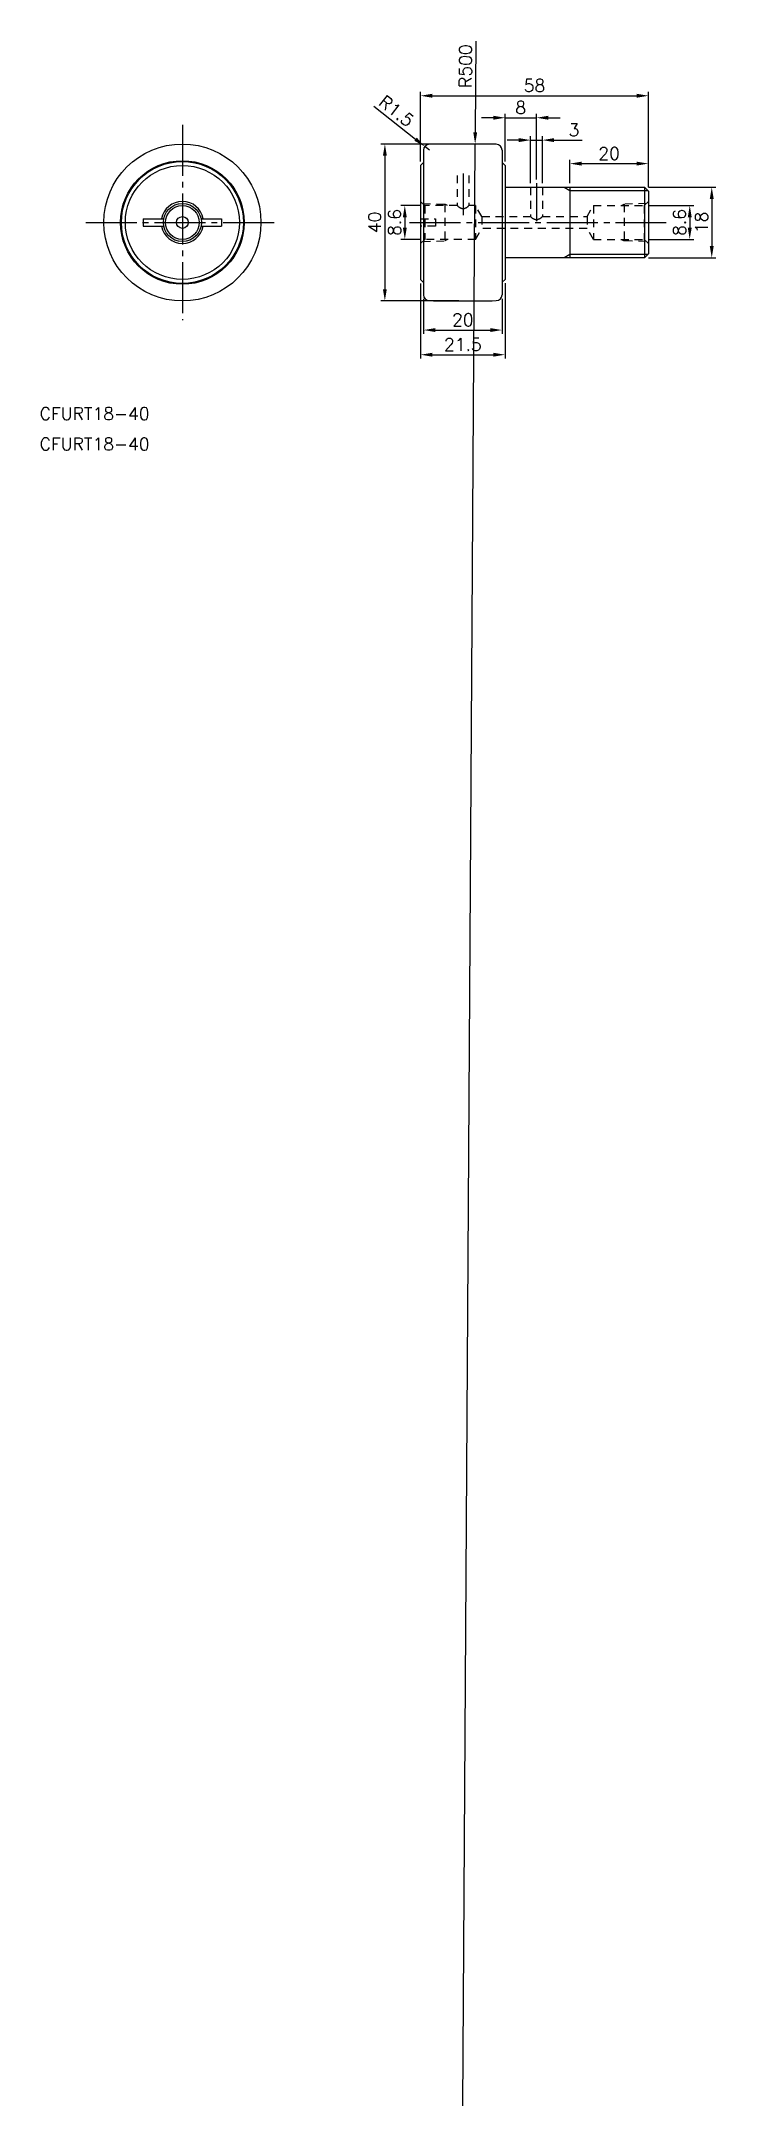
# Model space of a CAD drawing. Extents: x -38 to 134, y 467 to 994.
import ezdxf

# ---------------------------------------------------------------- set-up
doc = ezdxf.new("R2010")
doc.units = 0
doc.header["$MEASUREMENT"] = 0
doc.linetypes.add('CENTER', pattern=[17.5, 13, -1.5, 1.5, -1.5])
doc.linetypes.add('DASHED', pattern=[3.5, 2, -1.5])
doc.layers.get('0').update_dxf_attribs({"linetype": 'CONTINUOUS'})
doc.layers.add('CENTER', color=1, linetype='CENTER')
doc.layers.add('SIZE', color=7, linetype='CONTINUOUS')
doc.styles.get("Standard").update_dxf_attribs({"font": 'txt.shx', "bigfont": '@extfont2.shx'})
doc.dimstyles.new('MISUMI', dxfattribs={"dimtxt": 3.2, "dimasz": 3, "dimexe": 1, "dimexo": 1, "dimgap": 1, "dimtad": 1, "dimdsep": 46, "dimtxsty": 'STANDARD', "dimcen": 0, "dimadec": 0, "dimazin": 0, "dimtfac": 0.6, "dimtix": 1, "dimtmove": 2, "dimatfit": 3, "dimfxl": 1, "dimtvp": 1, "dimtolj": 1, "dimarcsym": 0})

# ---------------------------------------------------------------- blocks, each defined once
blk = doc.blocks.new('*D10')
at = {"layer": 'SIZE', "color": 0, "linetype": 'Continuous', "lineweight": -2}
for p, q in [((68.41, 967.42), (48.56, 967.42)), ((49.56, 964.42), (49.56, 930.42)), ((68.41, 927.42), (48.56, 927.42))]:
    blk.add_line(p, q, dxfattribs=at)
at = {"layer": 'SIZE', "color": 0, "linetype": 'Continuous'}
for points in [[(49.06, 964.42), (50.06, 964.42), (49.56, 967.42)], [(49.06, 930.42), (50.06, 930.42), (49.56, 927.42)]]:
    blk.add_solid(points, dxfattribs=at)
at = {"layer": 'SIZE', "color": 0, "linetype": 'Continuous', "insert": (46.96, 947.42), "char_height": 3.2, "attachment_point": 5, "rotation": 90}
blk.add_mtext('\\A1;40', dxfattribs=at)
blk = doc.blocks.new('*D11')
at = {"layer": 'SIZE', "color": 0, "linetype": 'Continuous', "lineweight": -2}
for p, q in [((58.72, 951.72), (53.64, 951.72)), ((54.64, 948.72), (54.64, 946.12)), ((58.72, 943.12), (53.64, 943.12))]:
    blk.add_line(p, q, dxfattribs=at)
at = {"layer": 'SIZE', "color": 0, "linetype": 'Continuous'}
for points in [[(54.14, 948.72), (55.14, 948.72), (54.64, 951.72)], [(54.14, 946.12), (55.14, 946.12), (54.64, 943.12)]]:
    blk.add_solid(points, dxfattribs=at)
at = {"layer": 'SIZE', "color": 0, "linetype": 'Continuous', "insert": (52.04, 947.42), "char_height": 3.2, "attachment_point": 5, "rotation": 90}
blk.add_mtext('\\A1;8.6', dxfattribs=at)
blk = doc.blocks.new('*D12')
at = {"layer": 'SIZE', "color": 0, "linetype": 'Continuous', "lineweight": -2}
for p, q in [((59.41, 927.92), (59.41, 919)), ((79.41, 927.92), (79.41, 919)), ((62.41, 920), (76.41, 920))]:
    blk.add_line(p, q, dxfattribs=at)
at = {"layer": 'SIZE', "color": 0, "linetype": 'Continuous'}
for points in [[(62.41, 920.5), (62.41, 919.5), (59.41, 920)], [(76.41, 920.5), (76.41, 919.5), (79.41, 920)]]:
    blk.add_solid(points, dxfattribs=at)
at = {"layer": 'SIZE', "color": 0, "linetype": 'Continuous', "insert": (69.41, 922.6), "char_height": 3.2, "attachment_point": 5}
blk.add_mtext('\\A1;20', dxfattribs=at)
blk = doc.blocks.new('*D13')
at = {"layer": 'SIZE', "color": 0, "linetype": 'Continuous', "lineweight": -2}
for p, q in [((58.66, 931.89), (58.66, 912.71)), ((80.16, 931.92), (80.16, 912.71)), ((61.66, 913.71), (77.16, 913.71))]:
    blk.add_line(p, q, dxfattribs=at)
at = {"layer": 'SIZE', "color": 0, "linetype": 'Continuous'}
for points in [[(61.66, 914.21), (61.66, 913.21), (58.66, 913.71)], [(77.16, 914.21), (77.16, 913.21), (80.16, 913.71)]]:
    blk.add_solid(points, dxfattribs=at)
at = {"layer": 'SIZE', "color": 0, "linetype": 'Continuous', "insert": (69.41, 916.31), "char_height": 3.2, "attachment_point": 5}
blk.add_mtext('\\A1;21.5', dxfattribs=at)
blk = doc.blocks.new('*D14')
at = {"layer": 'SIZE', "color": 0, "linetype": 'Continuous', "lineweight": -2}
for p, q in [((116.66, 956.42), (133.79, 956.42)), ((132.79, 953.42), (132.79, 941.42)), ((116.66, 938.42), (133.79, 938.42))]:
    blk.add_line(p, q, dxfattribs=at)
at = {"layer": 'SIZE', "color": 0, "linetype": 'Continuous'}
for points in [[(132.29, 953.42), (133.29, 953.42), (132.79, 956.42)], [(132.29, 941.42), (133.29, 941.42), (132.79, 938.42)]]:
    blk.add_solid(points, dxfattribs=at)
at = {"layer": 'SIZE', "color": 0, "linetype": 'Continuous', "insert": (130.19, 947.42), "char_height": 3.2, "attachment_point": 5, "rotation": 90}
blk.add_mtext('\\A1;18', dxfattribs=at)
blk = doc.blocks.new('*D15')
at = {"layer": 'SIZE', "color": 0, "linetype": 'Continuous', "lineweight": -2}
for p, q in [((96.66, 957.42), (96.66, 963.42)), ((116.66, 956.42), (116.66, 963.42)), ((99.66, 962.42), (113.66, 962.42))]:
    blk.add_line(p, q, dxfattribs=at)
at = {"layer": 'SIZE', "color": 0, "linetype": 'Continuous'}
for points in [[(99.66, 962.92), (99.66, 961.92), (96.66, 962.42)], [(113.66, 962.92), (113.66, 961.92), (116.66, 962.42)]]:
    blk.add_solid(points, dxfattribs=at)
at = {"layer": 'SIZE', "color": 0, "linetype": 'Continuous', "insert": (106.66, 965.02), "char_height": 3.2, "attachment_point": 5}
blk.add_mtext('\\A1;20', dxfattribs=at)
blk = doc.blocks.new('*D16')
at = {"layer": 'SIZE', "color": 0, "linetype": 'Continuous', "lineweight": -2}
for p, q in [((58.66, 962.94), (58.66, 980.72)), ((61.66, 979.72), (113.66, 979.72)), ((116.66, 956.42), (116.66, 980.72))]:
    blk.add_line(p, q, dxfattribs=at)
at = {"layer": 'SIZE', "color": 0, "linetype": 'Continuous'}
for points in [[(61.66, 980.22), (61.66, 979.22), (58.66, 979.72)], [(113.66, 980.22), (113.66, 979.22), (116.66, 979.72)]]:
    blk.add_solid(points, dxfattribs=at)
at = {"layer": 'SIZE', "color": 0, "linetype": 'Continuous', "insert": (87.66, 982.32), "char_height": 3.2, "attachment_point": 5}
blk.add_mtext('\\A1;58', dxfattribs=at)
blk = doc.blocks.new('*D17')
at = {"layer": 'SIZE', "color": 0, "linetype": 'Continuous', "lineweight": -2}
for p, q in [((77.16, 974.11), (74.16, 974.11)), ((80.16, 962.92), (80.16, 975.11)), ((80.16, 974.11), (88.16, 974.11)), ((88.16, 958.4), (88.16, 975.11)), ((91.16, 974.11), (94.16, 974.11))]:
    blk.add_line(p, q, dxfattribs=at)
at = {"layer": 'SIZE', "color": 0, "linetype": 'Continuous'}
for points in [[(77.16, 974.61), (77.16, 973.61), (80.16, 974.11)], [(91.16, 974.61), (91.16, 973.61), (88.16, 974.11)]]:
    blk.add_solid(points, dxfattribs=at)
at = {"layer": 'SIZE', "color": 0, "linetype": 'Continuous', "insert": (84.16, 976.71), "char_height": 3.2, "attachment_point": 5}
blk.add_mtext('\\A1;8', dxfattribs=at)
blk = doc.blocks.new('*D18')
at = {"layer": 'SIZE', "color": 0, "linetype": 'Continuous', "lineweight": -2}
for p, q in [((83.66, 968.41), (80.66, 968.41)), ((86.66, 957.42), (86.66, 969.41)), ((86.66, 968.41), (89.66, 968.41)), ((89.66, 957.42), (89.66, 969.41)), ((92.66, 968.41), (99.79, 968.41))]:
    blk.add_line(p, q, dxfattribs=at)
at = {"layer": 'SIZE', "color": 0, "linetype": 'Continuous'}
for points in [[(83.66, 968.91), (83.66, 967.91), (86.66, 968.41)], [(92.66, 968.91), (92.66, 967.91), (89.66, 968.41)]]:
    blk.add_solid(points, dxfattribs=at)
at = {"layer": 'SIZE', "color": 0, "linetype": 'Continuous', "insert": (97.72, 971.01), "char_height": 3.2, "attachment_point": 5}
blk.add_mtext('\\A1;3', dxfattribs=at)
blk = doc.blocks.new('*D19')
at = {"layer": 'SIZE', "color": 0, "linetype": 'Continuous', "lineweight": -2}
for p, q in [((116.59, 951.72), (128.19, 951.72)), ((127.19, 948.72), (127.19, 946.12)), ((116.59, 943.12), (128.19, 943.12))]:
    blk.add_line(p, q, dxfattribs=at)
at = {"layer": 'SIZE', "color": 0, "linetype": 'Continuous'}
for points in [[(126.69, 948.72), (127.69, 948.72), (127.19, 951.72)], [(126.69, 946.12), (127.69, 946.12), (127.19, 943.12)]]:
    blk.add_solid(points, dxfattribs=at)
at = {"layer": 'SIZE', "color": 0, "linetype": 'Continuous', "insert": (124.59, 947.42), "char_height": 3.2, "attachment_point": 5, "rotation": 90}
blk.add_mtext('\\A1;8.6', dxfattribs=at)
blk = doc.blocks.new('*D22')
at = {"layer": 'SIZE', "color": 0, "linetype": 'Continuous', "lineweight": -2}
for p, q in [((46.77, 977.04), (57.38, 968.64)), ((60.91, 965.85), (59.73, 966.78))]:
    blk.add_line(p, q, dxfattribs=at)
at = {"layer": 'SIZE', "color": 0, "linetype": 'Continuous'}
blk.add_solid([(57.69, 969.03), (57.07, 968.25), (59.73, 966.78)], dxfattribs=at)
at = {"layer": 'SIZE', "color": 0, "linetype": 'Continuous', "insert": (52.51, 975.81), "char_height": 3.2, "attachment_point": 5, "rotation": 321.6309}
blk.add_mtext('\\A1;R1.5', dxfattribs=at)
blk = doc.blocks.new('*D23')
at = {"layer": 'SIZE', "color": 0, "linetype": 'Continuous', "lineweight": -2}
for p, q in [((72.72, 993.6), (72.57, 970.41)), ((69.41, 467.42), (72.55, 967.41))]:
    blk.add_line(p, q, dxfattribs=at)
at = {"layer": 'SIZE', "color": 0, "linetype": 'Continuous'}
blk.add_solid([(72.07, 970.41), (73.07, 970.4), (72.55, 967.41)], dxfattribs=at)
at = {"layer": 'SIZE', "color": 0, "linetype": 'Continuous', "insert": (70.08, 987.28), "char_height": 3.2, "attachment_point": 5, "rotation": 89.6392}
blk.add_mtext('\\A1;R500', dxfattribs=at)

msp = doc.modelspace()

# ---------------------------------------------------------------- linework, layer by layer
at = {"color": 7, "linetype": 'Continuous'}
for p, q in [((59.40562, 965.8453), (59.40562, 928.99024)), ((79.40562, 965.8453), (79.40562, 928.99024)), ((58.65562, 961.94276), (58.65562, 932.89278)), ((58.65564, 961.94277), (59.40562, 962.69275)), ((79.40562, 962.66776), (80.15562, 961.91776)), ((80.15562, 961.91777), (80.15562, 932.91775)), ((80.15562, 956.41777), (115.65562, 956.41777)), ((96.65562, 956.41777), (96.65562, 938.41777)), ((115.65562, 956.41778), (116.65562, 955.41778)), ((115.65562, 956.41777), (115.65562, 938.41777)), ((116.65562, 955.41775), (116.65562, 939.41775)), ((-11.99643, 948.31776), (-11.99643, 946.51778)), ((-11.99643, 948.31776), (-6.76003, 948.31776)), ((2.76717, 948.31776), (8.00357, 948.31776)), ((8.00357, 948.31776), (8.00357, 946.51778)), ((-11.99643, 946.51778), (-6.76003, 946.51778)), ((2.76717, 946.51778), (8.00357, 946.51778)), ((115.65562, 938.41777), (80.15562, 938.41777)), ((116.65564, 939.41776), (115.65564, 938.41776)), ((59.40563, 932.14277), (58.65564, 932.89276)), ((58.65564, 932.89276), (59.40562, 932.14278)), ((79.40562, 932.16778), (80.15562, 932.91777)), ((79.40563, 932.16776), (80.15564, 932.91776))]:
    msp.add_line(p, q, dxfattribs=at)
at = {"color": 3, "linetype": 'DASHED'}
for p, q in [((67.95563, 959.41777), (67.95563, 951.71777)), ((70.95563, 959.41777), (70.95563, 951.71777)), ((59.71963, 951.71777), (58.65562, 952.78175)), ((86.65562, 956.41777), (86.65562, 948.91777)), ((89.65562, 956.41777), (89.65562, 948.91777)), ((115.59161, 951.71777), (116.65562, 952.78176)), ((58.65562, 948.31776), (62.45563, 948.31776)), ((59.17175, 952.26565), (64.85562, 952.08803)), ((59.71963, 951.71777), (59.71963, 943.11777)), ((67.95563, 951.71777), (59.71963, 951.71777)), ((62.45563, 948.31776), (62.45563, 946.51778)), ((64.85562, 952.08803), (64.85562, 942.74751)), ((65.49692, 951.71778), (64.85563, 952.08803)), ((72.65562, 951.71777), (70.95563, 951.71777)), ((74.27221, 948.91777), (72.65562, 951.71779)), ((72.65562, 951.71777), (72.65562, 943.11777)), ((74.2722, 948.9178), (74.2722, 945.91777)), ((74.2722, 948.91777), (86.65562, 948.91777)), ((89.65562, 948.91777), (101.03905, 948.91777)), ((101.03904, 948.91778), (102.65562, 951.71778)), ((101.03905, 948.9178), (101.03905, 945.91777)), ((102.65562, 951.71777), (102.65562, 943.11777)), ((102.65562, 951.71777), (115.59161, 951.71777)), ((109.81434, 951.71777), (110.45563, 952.08802)), ((116.13949, 952.26564), (110.45562, 952.08802)), ((110.45563, 952.08803), (110.45563, 942.74751)), ((115.59161, 951.71777), (115.59161, 943.11777)), ((58.65561, 942.05376), (59.71963, 943.11776)), ((62.45563, 946.51778), (58.65562, 946.51778)), ((59.71963, 943.11776), (58.65563, 942.05378)), ((59.17175, 942.5699), (64.85563, 942.74752)), ((72.65562, 943.11777), (59.71963, 943.11777)), ((65.49692, 943.11777), (64.85562, 942.74752)), ((72.6556, 943.11772), (74.27221, 945.91776)), ((101.03904, 945.91777), (74.2722, 945.91777)), ((102.65565, 943.11772), (101.03904, 945.91776)), ((102.65562, 943.11777), (115.59161, 943.11777)), ((109.81433, 943.11776), (110.45562, 942.74751)), ((116.1395, 942.56989), (110.45563, 942.74751)), ((115.59161, 943.11776), (116.65562, 942.05378)), ((116.65564, 942.05376), (115.59161, 943.11776))]:
    msp.add_line(p, q, dxfattribs=at)
at = {"color": 3, "linetype": 'Continuous'}
for p, q in [((95.24919, 956.41776), (96.65565, 955.60574)), ((96.65562, 955.60576), (116.46764, 955.60576)), ((96.65566, 939.22979), (95.24921, 938.41778)), ((116.46764, 939.22978), (96.65562, 939.22978))]:
    msp.add_line(p, q, dxfattribs=at)
at = {"color": 3, "linetype": 'DASHED'}
for points in [[(68.02167, 951.71777, 0.10399213), (68.93821, 951.07715, 0.20442268), (70.03497, 951.08236, 0.10133632), (70.95563, 951.71777)], [(86.65562, 948.91777, 0.10222479), (87.59707, 948.27894, 0.19903273), (88.71412, 948.27892, 0.10223554), (89.65562, 948.91777)]]:
    msp.add_lwpolyline(points, format="xyb", dxfattribs=at)
at = {"color": 7, "linetype": 'Continuous'}
for radius in [20, 15.75, 15.525, 14.525, 4.84787, 4.3, 1.5]:
    msp.add_circle((-1.99643, 947.41777), radius, dxfattribs=at)
for start, end in [(9.6590853, 170.34092), (189.65908, 350.34091)]:
    msp.add_arc((-1.99643, 947.41777), 5.36399, start, end, dxfattribs=at)
at = {"layer": 'CENTER', "color": 1, "linetype": 'CENTER'}
for p, q in [((-1.99643, 972.3143), (-1.99643, 922.52124)), ((69.45563, 959.94379), (69.45563, 949.28337)), ((88.15562, 957.39925), (88.15562, 947.73003)), ((-26.61972, 947.41777), (22.62686, 947.41777)), ((55.8132, 947.41777), (121.18912, 947.41777))]:
    msp.add_line(p, q, dxfattribs=at)
at = {"layer": 'SIZE', "color": 7, "linetype": 'Continuous'}
for centre, radius, start, end in [((60.90562, 965.8453), 1.5, 90.9770065, 180), ((69.40562, 467.41777), 500, 89.0229936, 90.9770065), ((77.90562, 965.8453), 1.5, 360, 89.0229936), ((60.90562, 928.99024), 1.5, 180, 269.0229935), ((69.40562, 1427.41777), 500, 269.0229935, 270.9770064), ((77.90562, 928.99024), 1.5, 270.9770064, 0)]:
    msp.add_arc(centre, radius, start, end, dxfattribs=at)

# ---------------------------------------------------------------- texts
at = {"color": 7, "linetype": 'Continuous'}
for p in [(-38.32334, 897.08735), (-38.32334, 889.34418)]:
    msp.add_text('CFURT18-40', height=3.2, dxfattribs=at).set_placement(p)

# ---------------------------------------------------------------- dimensions: what is measured, and where the dimension line sits
at = {"layer": 'SIZE', "color": 7, "linetype": 'Continuous'}
dim = msp.add_radius_dim(center=(69.40562, 467.41777), mpoint=(72.55436, 967.40786), dimstyle='MISUMI', override={"dimdec": 4, "dimtdec": 4, "dimtmove": 0, "dimtzin": 0}, dxfattribs=at)
dim.commit()
dim.dimension.update_dxf_attribs({"geometry": '*D23', "text_midpoint": (72.67942, 987.26667), "dimtype": 164})
for base, p1, p2, picture, middle in [((116.65562, 979.71887), (58.65564, 961.94277), (116.65562, 955.41775), '*D16', (87.65563, 982.31887)), ((88.15562, 974.11044), (80.15562, 961.91776), (88.15562, 957.39925), '*D17', (84.15562, 976.71044)), ((116.65562, 962.41777), (96.65562, 956.41777), (116.65562, 955.41775), '*D15', (106.65562, 965.01777)), ((80.15564, 913.70646), (58.65564, 932.89276), (80.15564, 932.91776), '*D13', (69.40564, 916.30646)), ((79.40562, 919.99596), (59.40562, 928.91777), (79.40562, 928.91777), '*D12', (69.40562, 922.59596))]:
    dim = msp.add_linear_dim(base=base, p1=p1, p2=p2, dimstyle='MISUMI', override={"dimdec": 4, "dimtdec": 4, "dimtmove": 0, "dimtzin": 0}, dxfattribs=at)
    dim.commit()
    dim.dimension.update_dxf_attribs({"geometry": picture, "text_midpoint": middle})
dim = msp.add_radius_dim(center=(60.90562, 965.8453), mpoint=(59.72958, 966.77639), dimstyle='MISUMI', override={"dimdec": 4, "dimtdec": 4, "dimtmove": 0, "dimtzin": 0}, dxfattribs=at)
dim.commit()
dim.dimension.update_dxf_attribs({"geometry": '*D22', "text_midpoint": (52.51009, 975.80837)})
dim = msp.add_linear_dim(base=(89.65562, 968.41024), p1=(86.65562, 956.41777), p2=(89.65562, 956.41777), dimstyle='MISUMI', override={"dimdec": 4, "dimtdec": 4, "dimtmove": 0, "dimtzin": 0}, dxfattribs=at)
dim.commit()
dim.dimension.update_dxf_attribs({"geometry": '*D18', "text_midpoint": (97.72229, 968.41024), "dimtype": 160})
for base, p1, p2, picture, middle in [((49.55539, 927.41777), (69.40562, 967.41777), (69.40562, 927.41777), '*D10', (46.95539, 947.41777)), ((54.63999, 943.11777), (59.71964, 951.71777), (59.71963, 943.11777), '*D11', (52.03999, 947.41777)), ((127.18557, 943.11777), (115.59162, 951.71777), (115.59161, 943.11777), '*D19', (124.58557, 947.41777))]:
    dim = msp.add_linear_dim(base=base, p1=p1, p2=p2, angle=90, dimstyle='MISUMI', override={"dimdec": 4, "dimtdec": 4, "dimtmove": 0, "dimtzin": 0}, dxfattribs=at)
    dim.commit()
    dim.dimension.update_dxf_attribs({"geometry": picture, "text_midpoint": middle})
dim = msp.add_linear_dim(base=(132.79041, 938.41776), p1=(115.65563, 956.41777), p2=(115.65564, 938.41776), angle=90, dimstyle='MISUMI', override={"dimdec": 4, "dimtdec": 4, "dimtmove": 0, "dimtzin": 0}, dxfattribs=at)
dim.commit()
dim.dimension.update_dxf_attribs({"geometry": '*D14', "text_midpoint": (132.79041, 947.41776), "dimtype": 160})

doc.saveas('drawing.dxf')
